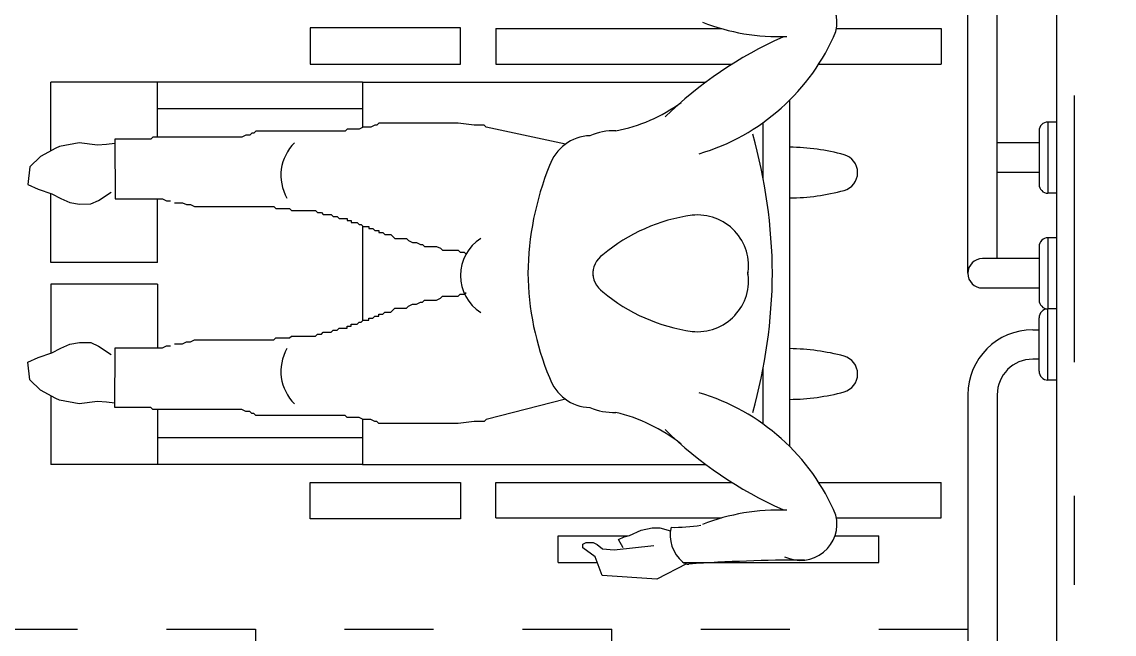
# Model space of a CAD drawing. Header units: inches. Extents: x -64 to 509, y -100 to 268.
# Drawn here: x 474.132 to 475.359, y 1.87 to 2.558 of the extents above; entities that cross this region are included whole.
import ezdxf

# ---------------------------------------------------------------- set-up
doc = ezdxf.new("R2010")
doc.units = ezdxf.units.IN
doc.header["$MEASUREMENT"] = 0
doc.linetypes.add('DASHDOTX2', pattern=[2, 1, -0.5, 0, -0.5])
doc.linetypes.add('HIDDEN2', pattern=[0.1875, 0.125, -0.0625])
for name, color, linetype in [('ARQ_REBOCO', 4, 'Continuous'), ('BL-SAN-01', 1, 'Continuous'), ('EQUIP', 3, 'Continuous'), ('PISOS', 8, 'Continuous'), ('PROJ COBERTA', 8, 'DASHDOTX2')]:
    doc.layers.add(name, color=color, linetype=linetype)

msp = doc.modelspace()

# ---------------------------------------------------------------- hatches: boundary and pattern name
at = {"layer": 'PISOS'}
h = msp.add_hatch(dxfattribs=at)
h.set_pattern_fill('_USER,_O', color=256, scale=0.4, double=1, pattern_type=0)
h.set_pattern_definition([(0, (471.9942087924638, -5.924633511720799), (0, 0.4), []), (90, (471.9942087924638, -5.924633511720799), (-0.4, 2.449212707644755e-17), [])])
edge = h.paths.add_edge_path()
edge.add_line((472.5273856632123, -5.639657453396666), (472.5273856632123, -5.924633511720799))
edge.add_line((472.5273856632123, -5.924633511720799), (473.0442087924635, -5.924633511720799))
edge.add_line((473.0442087924635, -5.924633511720799), (473.0442087924633, -4.824633511720734))
edge.add_line((473.0442087924633, -4.824633511720734), (471.9442087924623, -4.824633511720778))
edge.add_line((471.9442087924623, -4.824633511720778), (471.9442087924623, -5.924633511720799))
edge.add_line((471.9442087924623, -5.924633511720799), (472.5110319217148, -5.924633511720799))
edge.add_line((472.5110319217148, -5.924633511720799), (472.5110319217148, -5.639657453396666))
edge.add_arc((472.5192087924636, -5.576405695460946), 0.063778100451493, -82.6339409716997, 262.63394097169964, ccw=False)
edge = h.paths.add_edge_path()
edge.add_line((473.1442087924634, -4.824633511720734), (473.1442087924634, -5.924633511720799))
edge.add_line((473.1442087924634, -5.924633511720799), (473.6360319217148, -5.924633511720799))
edge.add_line((473.6360319217148, -5.924633511720799), (473.6360319217148, -5.639657453396666))
edge.add_arc((473.6442087924636, -5.576405695460946), 0.063778100451493, -82.6339409716997, 262.63394097169964, ccw=False)
edge.add_line((473.6523856632123, -5.639657453396666), (473.6523856632123, -5.924633511720799))
edge.add_line((473.6523856632123, -5.924633511720799), (474.1442087924634, -5.924633511720799))
edge.add_line((474.1442087924634, -5.924633511720799), (474.1442087924634, -4.824633511720705))
edge.add_line((474.1442087924634, -4.824633511720705), (473.1442087924634, -4.824633511720734))
edge = h.paths.add_edge_path()
edge.add_line((474.2442087924634, -4.824633511720705), (474.2442087924634, -5.924633511720799))
edge.add_line((474.2442087924634, -5.924633511720799), (474.7610319217148, -5.924633511720799))
edge.add_line((474.7610319217148, -5.924633511720799), (474.7610319217148, -5.639657453396666))
edge.add_arc((474.7692087924636, -5.576405695460946), 0.063778100451493, -82.6339409716997, 262.63394097169964, ccw=False)
edge.add_line((474.7773856632123, -5.639657453396666), (474.7773856632123, -5.924633511720799))
edge.add_line((474.7773856632123, -5.924633511720799), (475.2942087924635, -5.924633511720799))
edge.add_line((475.2942087924635, -5.924633511720799), (475.2942087924633, -4.824633511720663))
edge.add_line((475.2942087924633, -4.824633511720663), (474.2442087924634, -4.824633511720705))
edge = h.paths.add_edge_path(flags=17)
edge.add_arc((475.3387738308797, -0.8446335117207578), 0.8802222222222014, 180, 267.0979138310177)
edge.add_line((475.2942087924633, -1.723726861624357), (475.2942087924635, -0.8446335117207582))
edge.add_line((475.2942087924635, -0.8446335117207582), (474.4585516086576, -0.8446335117207581))
edge = h.paths.add_edge_path(flags=17)
edge.add_arc((473.8908169979617, 0.007083017137104408), 0.4317298525222815, 270.4501368342915, 323.6356146296331, ccw=False)
edge.add_line((473.8942087924634, -0.4246335117206286), (473.8942087924634, -0.6246335117206172))
edge.add_line((473.8942087924634, -0.6246335117206172), (475.2942087924633, -0.6246335117206172))
edge.add_line((475.2942087924633, -0.6246335117206172), (475.2942087924633, 0.1753664882793373))
edge.add_line((475.2942087924633, 0.1753664882793373), (473.8142087924633, 0.1753664882793373))
edge.add_line((473.8142087924633, 0.1753664882793373), (474.2384728611753, -0.2488975804325266))
edge = h.paths.add_edge_path(flags=16)
edge.add_arc((474.8789908258894, -0.2269120632526196), 0.1687974129083938, 142.7045753202198, 179.2265559700913, ccw=False)
edge.add_arc((474.9275676007532, -0.2740389521349838), 0.2361341343275665, 119.80175941857269, 140.7493371870428, ccw=False)
edge.add_arc((474.9445787924632, -0.3124835117207124), 0.2779829480382423, 97.10226339348498, 118.90605981831041, ccw=False)
edge.add_arc((474.9323782369077, -0.3199390672762624), 0.2841716419272859, 74.10437847186648, 94.47443525321148, ccw=False)
edge.add_arc((474.9305994174633, -0.3221960117204293), 0.2868315603172294, 60.87415477665883, 73.88611532732841, ccw=False)
edge.add_arc((474.8224587924625, -0.5921335117211063), 0.5764549527073777, 60.05478462600291, 64.54626975780252, ccw=False)
edge.add_arc((475.0387587924637, -0.2343835117204762), 0.158739298851544, 54.82316965519709, 63.24931728084829, ccw=False)
edge.add_line((475.1302087924632, -0.1046335117206354), (475.1673817460729, -0.1252573498630767))
edge.add_line((475.1673817460729, -0.1252573498630767), (475.1679133082786, -0.1253384356233056))
edge.add_arc((475.1683657022477, -0.1223727418261759), 0.00300000000026403, 241.7011865363488, 261.3268259518133, ccw=False)
edge.add_line((475.166943492322, -0.125014203340001), (475.1302087924634, -0.1046335117206354))
edge.add_line((475.1302087924633, -0.1046335117206354), (475.1102087924632, -0.09363351172065398))
edge.add_arc((474.8574587924633, -0.5741335117215082), 0.5429206318614388, 62.25497603196912, 66.92958775022255)
edge.add_arc((474.9243873638917, -0.3585977974346727), 0.3192171746502668, 62.81858067712727, 74.4041736671854)
edge.add_arc((474.9380243480187, -0.3244390672762661), 0.2826774145865483, 75.2050947263072, 95.64706275386308)
edge.add_arc((474.9454792470086, -0.3109289662661052), 0.2701081458213847, 97.50305241785381, 120.0530140270087)
edge.add_arc((474.9446849829395, -0.2964549402920799), 0.2572658835439396, 121.5144025703507, 138.0967396142496)
edge.add_arc((474.8675752973176, -0.2222854534681309), 0.1503848368675462, 139.5076139119993, 180.8946333791521)
edge.add_arc((474.8675752973176, -0.2269815699731599), 0.150384836867529, 179.1053666209193, 220.4923860881432)
edge.add_arc((474.9446849829394, -0.1528120831491774), 0.2572658835439434, 221.9032603858415, 238.485597429609)
edge.add_arc((474.9454792470086, -0.1383380571751487), 0.270108145821413, 239.9469859729428, 262.4969475821226)
edge.add_arc((474.9380243480186, -0.124827956165064), 0.2826774145864909, 264.3529372461213, 284.7949052737318)
edge.add_arc((474.9243873638918, -0.09066922600661448), 0.3192171746502289, 285.5958263328325, 297.1814193228677)
edge.add_arc((474.8574587924631, 0.1248664882804194), 0.5429206318616745, 293.0704122497881, 297.7450239680381)
edge.add_line((475.1102087924633, -0.3556335117206118), (475.1302087924635, -0.3446335117205592))
edge.add_line((475.1302087924635, -0.3446335117205592), (475.1673817460729, -0.3240096735782032))
edge.add_line((475.1673817460729, -0.3240096735782032), (475.1679133082786, -0.3239285878179743))
edge.add_arc((475.1683657022477, -0.3268942816151323), 0.0030000000002921, 98.67317404810484, 119.7448813007799)
edge.add_line((475.1668772854323, -0.3242895521886027), (475.1302087924632, -0.3446335117206445))
edge.add_arc((475.0387587924627, -0.2148835117208159), 0.1587392988520742, 296.75068271931366, 305.1768303450821, ccw=False)
edge.add_arc((474.8224587924641, 0.1428664882796877), 0.5764549527065179, 295.4537302420599, 299.9452153738197, ccw=False)
edge.add_arc((474.9305994174633, -0.1270710117208667), 0.2868315603172214, 286.1138846725126, 299.1258452233618, ccw=False)
edge.add_arc((474.9323782369077, -0.1293279561650388), 0.2841716419272737, 265.52556474681404, 285.8956215279761, ccw=False)
edge.add_arc((474.9445787924633, -0.1367835117205244), 0.2779829480382922, 241.0939401816652, 262.89773660653105, ccw=False)
edge.add_arc((474.9275676007532, -0.1752280713063243), 0.2361341343275558, 219.2506628129594, 240.1982405813901, ccw=False)
edge.add_arc((474.8789908258895, -0.2223549601886565), 0.1687974129084136, 180.7734440297652, 217.2954246797889, ccw=False)
edge = h.paths.add_edge_path(flags=16)
edge.add_arc((474.8785059454881, -0.2277260384110545), 0.1253353113750237, 123.01888892839861, 178.5861389790632, ccw=False)
edge.add_arc((474.9615292272459, -0.3525574247641655), 0.2752505763337822, 100.7456748537636, 123.35022007393371, ccw=False)
edge.add_arc((474.9392180984568, -0.2341469186607385), 0.1547566338603131, 62.93775935053401, 100.80407232653903, ccw=False)
edge.add_arc((474.9436449133459, -0.2255271797730896), 0.1450666318184272, 0.35296698434689233, 62.9458620333553, ccw=False)
edge.add_arc((474.9436449133458, -0.2237398436682405), 0.1450666318185262, 297.05413797594593, 359.64703301567306, ccw=False)
edge.add_arc((474.9392180984569, -0.2151201047805875), 0.1547566338602996, 259.1959276758434, 297.0622406580999, ccw=False)
edge.add_arc((474.9615292272459, -0.09670959867711931), 0.2752505763337877, 236.6497799258303, 259.2543251476065, ccw=False)
edge.add_arc((474.8785059454881, -0.2215409850302171), 0.1253353113750451, 181.4138610208103, 236.98111107108082, ccw=False)
edge = h.paths.add_edge_path(flags=0)
edge.add_arc((474.8730272856139, -0.2257499500768026), 0.1148239208701806, 123.1672895650037, 179.4429016765808, ccw=False)
edge.add_arc((474.956206592463, -0.3402035117206965), 0.2562324774590934, 100.34156276324802, 124.7353373183374, ccw=False)
edge.add_arc((474.9374094966887, -0.2271652018615247), 0.1416675304146267, 59.07776214136419, 101.06974684521128, ccw=False)
edge.add_arc((474.9406115702409, -0.2266612894983395), 0.1396119491120727, 0.8322152547312953, 60.09887458396321, ccw=False)
edge.add_arc((474.9406115702409, -0.2226057339429305), 0.1396119491120733, 299.90112541593567, 359.1677847452413, ccw=False)
edge.add_arc((474.9374094966885, -0.2221018215798086), 0.1416675304146491, 258.93025315494333, 300.9222378586036, ccw=False)
edge.add_arc((474.9562065924633, -0.1090635117206318), 0.2562324774592197, 235.26466268167468, 259.6584372367344, ccw=False)
edge.add_arc((474.8730272856139, -0.2235170733644694), 0.1148239208701867, 180.5570983237209, 236.8327104351676, ccw=False)
edge = h.paths.add_edge_path(flags=0)
edge.add_line((474.9422087924632, -0.1796335117206809), (475.0222087924632, -0.1796335117206809))
edge.add_line((475.0222087924632, -0.1796335117206809), (475.0222087924632, -0.269633511720599))
edge.add_line((475.0222087924632, -0.269633511720599), (474.9422087924632, -0.269633511720599))
edge.add_arc((474.9422087924632, -0.2246335117206399), 0.04499999999995907, 90, 270, ccw=False)
edge = h.paths.add_edge_path(flags=16)
edge.add_line((475.1802131475138, -0.3051180898368671), (475.1802131475138, -0.1441489336044128))
edge.add_arc((475.1602131475138, -0.1441489336044441), 0.0199999999999676, 8.961212815037978e-11, 21.17047005452896)
edge.add_arc((475.1712988683301, -0.2352831054857387), 0.09864750907059301, 66.76932594605961, 85.6021324669124, ccw=False)
edge.add_arc((475.1806790452464, -0.2004144984043457), 0.06311516811436135, 46.39461722343441, 62.103822809443216, ccw=False)
edge.add_line((475.2242087924632, -0.1547123589210742), (475.2242087924632, -0.2945546645202057))
edge.add_arc((475.1806790452463, -0.2488525250369527), 0.06311516811440572, 297.89617719072504, 313.6053827766334, ccw=False)
edge.add_arc((475.1712988683298, -0.2139839179555612), 0.09864750907070763, 274.39786753324813, 293.23067405417146, ccw=False)
edge.add_arc((475.1602131475138, -0.3051180898368734), 0.01999999999998182, 338.8295299452531, 360.0000000000181)
edge = h.paths.add_edge_path(flags=0)
edge.add_line((475.2067087924632, -0.2605763500722844), (475.2067087924632, -0.1886906733689955))
edge.add_arc((475.2032001185306, -0.1826335117207284), 0.006999999999946118, 300.0820143132734, 320.9752057014621)
edge.add_arc((475.2115149921977, -0.189372723457423), 0.003702994858203361, 4.038473404899889, 140.9752057016019, ccw=False)
edge.add_line((475.2152087924633, -0.1891119351941768), (475.2152087924633, -0.2596335117206081))
edge.add_arc((475.2115149921977, -0.2598942999838567), 0.003702994858196349, -140.97520570159998, 4.038473404936781, ccw=False)
edge.add_arc((475.2032001185306, -0.2666335117205513), 0.00699999999994474, 39.0247942985365, 59.91798568672571)
edge = h.paths.add_edge_path(flags=17)
edge.add_line((475.2942087924633, 0.2753664882793601), (475.2942087924633, 1.075366488279315))
edge.add_line((475.2942087924633, 1.075366488279315), (473.8942087924634, 1.075366488279315))
edge.add_line((473.8942087924634, 1.075366488279315), (473.8942087924634, 0.875366488279326))
edge.add_arc((473.8908169979617, 0.4436499594215821), 0.4317298525222929, 36.36438537037901, 89.54986316570847, ccw=False)
edge.add_line((474.2384728611752, 0.6996305569912948), (473.8142087924633, 0.2753664882793601))
edge.add_line((473.8142087924633, 0.2753664882793601), (475.2942087924633, 0.2753664882793601))
edge = h.paths.add_edge_path(flags=16)
edge.add_arc((474.8789908258895, 0.6730879367473575), 0.1687974129084072, 142.7045753202776, 179.2265559701106, ccw=False)
edge.add_arc((474.9275676007536, 0.6259610478647615), 0.2361341343280285, 119.80175941875899, 140.7493371871018, ccw=False)
edge.add_arc((474.944578792463, 0.5875164882796233), 0.2779829480378655, 97.10226339343558, 118.9060598184135, ccw=False)
edge.add_arc((474.9323782369077, 0.5800609327236989), 0.2841716419273063, 74.10437847135847, 94.47443525318539, ccw=False)
edge.add_arc((474.9305994174633, 0.5778039882791062), 0.2868315603176373, 60.87415477665883, 73.88611532687332, ccw=False)
edge.add_arc((474.8224587924641, 0.3078664882803785), 0.5764549527053471, 60.05478462607579, 64.54626975785811, ccw=False)
edge.add_arc((475.0387587924629, 0.6656164882794351), 0.1587392988520563, 54.823169654976084, 63.249317280625576, ccw=False)
edge.add_line((475.1302087924632, 0.7953664882793419), (475.167381746073, 0.7747426501369006))
edge.add_line((475.167381746073, 0.7747426501369006), (475.1679133082783, 0.7746615643767569))
edge.add_arc((475.1683657022475, 0.7776272581739831), 0.00300000000036163, 241.7011866862278, 261.3268259518232, ccw=False)
edge.add_line((475.1669434923286, 0.7749857966563525), (475.1302087924633, 0.7953664882792424))
edge.add_line((475.1302087924633, 0.7953664882792424), (475.1102087924633, 0.8063664882793233))
edge.add_arc((474.8574587924619, 0.3258664882799027), 0.5429206318607985, 62.2549760317726, 66.92958775002586)
edge.add_arc((474.9243873638923, 0.5414022025647725), 0.3192171746506011, 62.81858067726418, 74.40417366732655)
edge.add_arc((474.9380243480186, 0.5755609327237259), 0.2826774145865304, 75.20509472630923, 95.6470627538605)
edge.add_arc((474.9454792470087, 0.5890710337341598), 0.2701081458211068, 97.50305241787375, 120.0530140270113)
edge.add_arc((474.9446849829395, 0.6035450597078804), 0.257265883543931, 121.5144025703222, 138.0967396141237)
edge.add_arc((474.8675752973177, 0.6777145465317003), 0.1503848368676076, 139.5076139117467, 180.8946333789174)
edge.add_arc((474.8675752973175, 0.6730184300270553), 0.1503848368674474, 179.1053666208309, 220.4923860882818)
edge.add_arc((474.9446849829395, 0.7471879168504705), 0.257265883543587, 221.9032603858099, 238.4855974295862)
edge.add_arc((474.9454792470086, 0.7616619428249369), 0.2701081458214041, 239.94698597298, 262.4969475821255)
edge.add_arc((474.938024348019, 0.7751720438350211), 0.2826774145865215, 264.3529372460467, 284.7949052735455)
edge.add_arc((474.9243873638918, 0.8093307739939373), 0.3192171746507915, 285.5958263327062, 297.1814193228387)
edge.add_arc((474.8574587924633, 1.02486648827882), 0.5429206318602123, 293.0704122498506, 297.745023968099)
edge.add_line((475.1102087924633, 0.5443664882793513), (475.1302087924632, 0.555366488279347))
edge.add_line((475.1302087924632, 0.555366488279347), (475.167381746073, 0.5759903264217741))
edge.add_line((475.167381746073, 0.5759903264217741), (475.1679133082783, 0.5760714121819177))
edge.add_arc((475.1683657022475, 0.5731057183846887), 0.003000000000362232, 98.67317404790055, 109.4634738818869)
edge.add_arc((475.1683657022477, 0.5731057183855068), 0.002999999999675995, 109.4634738916994, 119.7448813050321)
edge.add_line((475.1668772854324, 0.5757104478113888), (475.1302087924632, 0.5553664882793328))
edge.add_arc((475.0387587924636, 0.6851164882791313), 0.1587392988515748, 296.7506827190943, 305.1768303448452, ccw=False)
edge.add_arc((474.8224587924627, 1.042866488278347), 0.5764549527060114, 295.4537302422559, 299.9452153740231, ccw=False)
edge.add_arc((474.9305994174633, 0.7729289882796128), 0.2868315603176863, 286.1138846726985, 299.12584522331656, ccw=False)
edge.add_arc((474.9323782369077, 0.770672043834958), 0.2841716419272917, 265.52556474680574, 285.8956215282045, ccw=False)
edge.add_arc((474.9445787924632, 0.7632164882793886), 0.277982948038232, 241.0939401817518, 262.8977366065236, ccw=False)
edge.add_arc((474.9275676007535, 0.7247719286937332), 0.2361341343277964, 219.2506628128566, 240.1982405814314, ccw=False)
edge.add_arc((474.8789908258893, 0.6776450398113911), 0.1687974129082334, 180.7734440298092, 217.2954246797564, ccw=False)
edge = h.paths.add_edge_path(flags=16)
edge.add_arc((474.8785059454883, 0.6722739615889975), 0.1253353113751404, 123.01888892727939, 178.5861389790078, ccw=False)
edge.add_arc((474.9615292272457, 0.5474425752361207), 0.2752505763334389, 100.7456748530816, 123.35022007337159, ccw=False)
edge.add_arc((474.9392180984569, 0.6658530813392951), 0.1547566338602893, 62.93775930930917, 100.80407232545332, ccw=False)
edge.add_arc((474.9436449133458, 0.67447282022694), 0.1450666318185259, 0.35296698432597395, 62.94586198927749, ccw=False)
edge.add_arc((474.9436449133459, 0.6762601563317647), 0.1450666318184269, 297.0541378966696, 359.6470330156618, ccw=False)
edge.add_arc((474.9392180984569, 0.6848798952194974), 0.1547566338603009, 259.1959276706857, 297.0622405838161, ccw=False)
edge.add_arc((474.9615292272458, 0.8032904013226609), 0.2752505763334446, 236.6497799259565, 259.2543251447326, ccw=False)
edge.add_arc((474.8785059454882, 0.6784590149697276), 0.1253353113750112, 181.4138610207048, 236.98111107128, ccw=False)
edge = h.paths.add_edge_path(flags=0)
edge.add_arc((474.873027285614, 0.674250049923167), 0.1148239208701905, 123.16728956482271, 179.442901676804, ccw=False)
edge.add_arc((474.9562065924634, 0.5597964882796187), 0.2562324774589548, 100.34156276314388, 124.73533731834729, ccw=False)
edge.add_arc((474.9374094966886, 0.6728347981385142), 0.1416675304146569, 59.07776214084868, 101.0697468448048, ccw=False)
edge.add_arc((474.940611570241, 0.6733387105015279), 0.1396119491121356, 0.8322152549159796, 60.098874583540805, ccw=False)
edge.add_arc((474.940611570241, 0.6773942660571459), 0.1396119491121408, 299.90112541573814, 359.167784745341, ccw=False)
edge.add_arc((474.9374094966887, 0.6778981784202261), 0.1416675304146208, 258.93025315529167, 300.92223785838263, ccw=False)
edge.add_arc((474.9562065924634, 0.790936488279196), 0.2562324774589741, 235.2646626816288, 259.65843723693763, ccw=False)
edge.add_arc((474.8730272856139, 0.6764829266355843), 0.1148239208700924, 180.5570983239865, 236.83271043515379, ccw=False)
edge = h.paths.add_edge_path(flags=0)
edge.add_line((474.9422087924632, 0.7203664882794101), (475.0222087924633, 0.7203664882794101))
edge.add_line((475.0222087924633, 0.7203664882794101), (475.0222087924633, 0.6303664882793782))
edge.add_line((475.0222087924633, 0.6303664882793782), (474.9422087924632, 0.6303664882793782))
edge.add_arc((474.9422087924632, 0.6753664882793942), 0.04500000000001592, 90, 270, ccw=False)
edge = h.paths.add_edge_path(flags=16)
edge.add_line((475.1802131475138, 0.5948819101631102), (475.1802131475138, 0.7558510663955644))
edge.add_arc((475.1602131475138, 0.7558510663954293), 0.01999999999995339, 3.870735047350121e-10, 21.17047005521297)
edge.add_arc((475.1712988683298, 0.6647168945142676), 0.09864750907069585, 66.76932594587089, 85.60213246677631, ccw=False)
edge.add_arc((475.1806790452464, 0.6995855015951686), 0.06311516811478374, 46.394617223640125, 62.10382280961687, ccw=False)
edge.add_line((475.2242087924633, 0.7452876410789031), (475.2242087924633, 0.6054453354797715))
edge.add_arc((475.1806790452464, 0.6511474749634326), 0.06311516811474044, 297.89617719050614, 313.60538277641524, ccw=False)
edge.add_arc((475.1712988683302, 0.6860160820444555), 0.0986475090705925, 274.3978675330545, 293.23067405395767, ccw=False)
edge.add_arc((475.1602131475138, 0.5948819101631216), 0.01999999999999505, 338.8295299456062, 359.9999999999672)
edge = h.paths.add_edge_path(flags=0)
edge.add_line((475.2067087924632, 0.6394236499277355), (475.2067087924632, 0.7113093266309392))
edge.add_arc((475.2032001185306, 0.7173664882793755), 0.007000000000071253, 300.0820143122768, 320.9752057011132)
edge.add_arc((475.2115149921978, 0.7106272765425785), 0.003702994858152875, 4.038473405245611, 140.9752057011689, ccw=False)
edge.add_line((475.2152087924633, 0.7108880648058431), (475.2152087924633, 0.6403664882793692))
edge.add_arc((475.2115149921978, 0.6401057000160957), 0.003702994858141398, -140.97520570117427, 4.038473405382604, ccw=False)
edge.add_arc((475.2032001185306, 0.6333664882792989), 0.007000000000071034, 39.02479429888826, 59.91798568772413)
edge = h.paths.add_edge_path()
edge.add_line((473.8442087924632, 1.175366488279337), (474.1542087924634, 1.175366488279337))
edge.add_line((474.1542087924634, 1.175366488279337), (474.1542087924634, 1.185366488279328))
edge.add_arc((474.1642087924633, 1.185366488279328), 0.01000000000000512, 90, 180, ccw=False)
edge.add_line((474.1642087924633, 1.195366488279333), (474.1777087924634, 1.195366488279333))
edge.add_line((474.1777087924634, 1.195366488279333), (474.1777087924634, 1.202366488279381))
edge.add_arc((474.2507087924633, 1.202366488279381), 0.07299999999999329, 90, 180.0000000000002, ccw=False)
edge.add_line((474.2507087924633, 1.275366488279374), (474.9377087924634, 1.275366488279374))
edge.add_arc((474.9377087924634, 1.20236648827937), 0.07300000000000395, 8.29913915367797e-12, 89.99999999998892, ccw=False)
edge.add_line((475.0107087924633, 1.202366488279381), (475.0107087924633, 1.195366488279404))
edge.add_line((475.0107087924633, 1.195366488279404), (475.0242087924634, 1.195366488279333))
edge.add_arc((475.0242087924634, 1.185366488279329), 0.01000000000000467, -2.6147972675971687e-12, 90.00000000008151, ccw=False)
edge.add_line((475.0342087924633, 1.185366488279328), (475.0342087924633, 1.175366488279337))
edge.add_line((475.0342087924633, 1.175366488279337), (475.2942087924633, 1.175366488279337))
edge.add_line((475.2942087924633, 1.175366488279337), (475.2942087924633, 1.335366488279419))
edge.add_line((475.2942087924633, 1.335366488279419), (475.2842087924633, 1.335366488279405))
edge.add_arc((475.2842087924633, 1.345366488279421), 0.01000000000001577, 180.0000000000611, 269.9999999999186, ccw=False)
edge.add_line((475.2742087924634, 1.34536648827941), (475.2742087924634, 1.391866488279447))
edge.add_line((475.2742087924634, 1.391866488279447), (475.2672087924633, 1.391866488279405))
edge.add_arc((475.2672087924633, 1.4318664882794), 0.03999999999999559, 179.9999999999847, 270.00000000002035, ccw=False)
edge.add_line((475.2272087924633, 1.431866488279411), (475.2272087924633, 1.875366488279383))
edge.add_line((475.2272087924633, 1.875366488279383), (474.0942087924633, 1.875366488279383))
edge.add_line((474.0942087924633, 1.875366488279383), (474.0942087924633, 2.675366488279337))
edge.add_line((474.0942087924633, 2.675366488279337), (474.9063874654069, 2.675366488279337))
edge.add_arc((474.9459809762035, 2.725366488279292), 0.06377810045148641, 180.0000000000004, 231.6253460531211, ccw=False)
edge.add_line((474.882202875752, 2.725366488279292), (474.5442087924633, 2.725366488279292))
edge.add_arc((474.5442087924633, 2.77536648827936), 0.05000000000006821, 180, 270, ccw=False)
edge.add_line((474.4942087924633, 2.77536648827936), (474.4942087924633, 3.075366488279315))
edge.add_arc((474.5442087924633, 3.075366488279315), 0.05000000000006821, 90, 180, ccw=False)
edge.add_line((474.5442087924633, 3.125366488279383), (474.5942087924633, 3.125366488279383))
edge.add_line((474.5942087924633, 3.125366488279383), (474.5942087924633, 3.175366488279309))
edge.add_line((474.5942087924633, 3.175366488279309), (474.4842087924633, 3.175366488279309))
edge.add_line((474.4842087924633, 3.175366488279309), (474.4842087924633, 3.165366488279346))
edge.add_arc((474.4742087924633, 3.165366488279346), 0.01000000000000512, -90, 0, ccw=False)
edge.add_line((474.4742087924633, 3.155366488279341), (474.4607087924633, 3.155366488279341))
edge.add_line((474.4607087924633, 3.155366488279341), (474.4607087924633, 3.091866488279379))
edge.add_arc((474.4442087924633, 3.091866488279379), 0.01650000000000773, -180, 0, ccw=False)
edge.add_line((474.4277087924633, 3.091866488279379), (474.4277087924634, 3.155366488279356))
edge.add_line((474.4277087924634, 3.155366488279356), (474.4142087924633, 3.155366488279341))
edge.add_arc((474.4142087924633, 3.165366488279346), 0.01000000000000512, 180, 270, ccw=False)
edge.add_line((474.4042087924634, 3.165366488279346), (474.4042087924634, 3.175366488279309))
edge.add_line((474.4042087924634, 3.175366488279309), (473.4442087924631, 3.17536648827928))
edge.add_line((473.4442087924631, 3.17536648827928), (473.4583509280869, 3.161224352655609))
edge.add_line((473.4583509280869, 3.161224352655609), (472.8221119792635, 2.524985403832005))
edge.add_arc((473.4442087924632, 3.175366488279218), 0.9000000000000169, 226.2733443614071, 270)
edge.add_line((473.4442087924632, 2.275366488279204), (473.5442087924632, 2.275366488279246))
edge.add_line((473.5442087924632, 2.275366488279246), (473.5442087924632, 1.475366488279406))
edge.add_arc((473.6009006938267, 1.232058389642931), 0.2498255442149673, -13.116157409600987, 103.11615740957723, ccw=False)
edge = h.paths.add_edge_path(flags=16)
edge.add_line((475.1673660846777, 1.774798695868412), (475.1674941784304, 1.774725499438304))
edge.add_line((475.1674941784304, 1.774725499438304), (475.1679133082783, 1.774661564376757))
edge.add_arc((475.1683657022475, 1.777627258174009), 0.003000000000384731, 250.536526118258, 261.326825952165, ccw=False)
edge = h.paths.add_edge_path(flags=16)
edge.add_arc((474.8785059454883, 1.672273961588999), 0.1253353113751233, 123.0188889272689, 178.5861389790603, ccw=False)
edge.add_arc((474.9615292272457, 1.54744257523613), 0.2752505763334312, 100.74567485238629, 123.3502200733727, ccw=False)
edge.add_arc((474.9392180984569, 1.665853081339293), 0.1547566338602846, 62.93775935104247, 100.80407232420572, ccw=False)
edge.add_arc((474.9436449133458, 1.674472820226938), 0.145066631818512, 0.3529669843268266, 62.945862033813626, ccw=False)
edge.add_arc((474.9436449133459, 1.67626015633176), 0.1450666318184268, 297.0541378965877, 359.6470330156638, ccw=False)
edge.add_arc((474.9392180984569, 1.684879895219499), 0.1547566338603001, 259.1959276706641, 297.06224058373357, ccw=False)
edge.add_arc((474.9615292272457, 1.803290401322655), 0.27525057633343, 236.64977992593282, 259.254325144726, ccw=False)
edge.add_arc((474.8785059454882, 1.678459014969755), 0.125335311375029, 181.4138610207692, 236.9811110712311, ccw=False)
edge = h.paths.add_edge_path(flags=0)
edge.add_arc((474.873027285614, 1.674250049923179), 0.1148239208701776, 123.16728956497931, 179.4429016760085, ccw=False)
edge.add_arc((474.9562065924633, 1.55979648827958), 0.2562324774589843, 100.34156276337552, 124.73533731840851, ccw=False)
edge.add_arc((474.9374094966885, 1.672834798138519), 0.1416675304146538, 59.077762140989705, 101.06974684522669, ccw=False)
edge.add_arc((474.940611570241, 1.673338710501536), 0.1396119491121403, 0.8322152546443817, 60.0988745836832, ccw=False)
edge.add_arc((474.940611570241, 1.677394266057136), 0.139611949112136, 299.90112541559125, 359.16778474507686, ccw=False)
edge.add_arc((474.9374094966886, 1.677898178420209), 0.1416675304146255, 258.9302531542262, 300.9222378582542, ccw=False)
edge.add_arc((474.9562065924633, 1.790936488279197), 0.2562324774589614, 235.2646626815883, 259.65843723635237, ccw=False)
edge.add_arc((474.8730272856139, 1.676482926635555), 0.1148239208701047, 180.5570983231703, 236.83271043501378, ccw=False)
edge = h.paths.add_edge_path(flags=0)
edge.add_line((474.9422087924632, 1.72036648827941), (475.0222087924633, 1.72036648827941))
edge.add_line((475.0222087924633, 1.72036648827941), (475.0222087924633, 1.630366488279378))
edge.add_line((475.0222087924633, 1.630366488279378), (474.9422087924632, 1.630366488279378))
edge.add_arc((474.9422087924632, 1.675366488279394), 0.04500000000001592, 90, 270, ccw=False)
edge = h.paths.add_edge_path()
edge.add_arc((473.4442087924632, 3.175366488279223), 0.9000000000000195, 226.2733443614073, 270, ccw=False)
edge.add_line((472.8221119792635, 2.524985403832005), (472.821954825019, 2.524828249587586))
edge.add_line((472.821954825019, 2.524828249587586), (472.8078126893953, 2.538970385211314))
edge.add_line((472.8078126893953, 2.538970385211314), (473.4442087924633, 3.17536648827928))
edge.add_line((473.4442087924633, 3.17536648827928), (471.9442087924624, 3.175366488279222))
edge.add_line((471.9442087924623, 3.175366488279222), (471.9442087924623, -4.824633511720778))
edge.add_line((471.9442087924623, -4.824633511720778), (475.2942087924633, -4.824633511720663))
edge.add_line((475.2942087924633, -4.824633511720663), (475.2942087924632, -3.474633511720754))
edge.add_line((475.2942087924632, -3.474633511720754), (472.8942087924632, -3.47463351172064))
edge.add_line((472.8942087924632, -3.47463351172064), (472.8942087924632, -3.024633511720708))
edge.add_line((472.8942087924632, -3.024633511720708), (472.7942087924638, -3.024633511720708))
edge.add_line((472.7942087924638, -3.024633511720708), (472.7942087924638, -2.874633511720617))
edge.add_line((472.7942087924638, -2.874633511720617), (472.7942087924637, -2.374812134346826))
edge.add_line((472.7942087924637, -2.374812134346826), (475.2942087924633, -2.374812134346712))
edge.add_line((475.2942087924633, -2.374812134346712), (475.2942087924633, -1.774633511720594))
edge.add_line((475.2942087924633, -1.774633511720594), (475.2942087924633, -1.723726861624357))
edge.add_arc((475.3387738308797, -0.8446335117207575), 0.8802222222222, 180.0000000000001, 267.0979138310177, ccw=False)
edge.add_line((474.4585516086576, -0.8446335117207582), (474.4585516086574, -0.8246335117206627))
edge.add_line((474.4585516086574, -0.8246335117206627), (475.3585516086575, -0.8246335117207764))
edge.add_line((475.3585516086575, -0.8246335117207764), (475.3585516086575, -0.7746335117207082))
edge.add_line((475.3585516086575, -0.7746335117207082), (472.9942087924638, -0.7746335117205945))
edge.add_line((472.9942087924638, -0.7746335117205945), (472.9942087924638, -0.6246335117206172))
edge.add_line((472.9942087924638, -0.6246335117206172), (473.7942087924633, -0.6246335117206172))
edge.add_line((473.7942087924633, -0.6246335117206172), (473.7942087924633, -0.4246335117206854))
edge.add_line((473.7942087924633, -0.4246335117206854), (473.8942087924561, -0.4246335117206854))
edge.add_arc((473.8908169979617, 0.007083017137114678), 0.4317298525222925, 270.4501368333334, 323.6356146296374)
edge.add_line((474.2384728611753, -0.248897580432498), (474.2243307255516, -0.2630397160562552))
edge.add_line((474.2243307255516, -0.2630397160562552), (473.8000666568396, 0.1612243526556085))
edge.add_line((473.8000666568396, 0.1612243526556085), (473.8142087924633, 0.1753664882793373))
edge.add_line((473.8142087924633, 0.1753664882793373), (473.7942087924633, 0.1753664882793373))
edge.add_line((473.7942087924633, 0.1753664882793373), (473.7942087924633, 0.2753664882793601))
edge.add_line((473.7942087924633, 0.2753664882793601), (473.8142087924633, 0.2753664882793601))
edge.add_line((473.8142087924633, 0.2753664882793601), (473.8000666568396, 0.2895086239030888))
edge.add_line((473.8000666568396, 0.2895086239030888), (474.2243307255516, 0.7137726926150663))
edge.add_line((474.2243307255516, 0.7137726926150663), (474.238472861175, 0.6996305569916217))
edge.add_arc((473.8908169979617, 0.4436499594215811), 0.4317298525222955, 36.364385370433, 89.54986316666663)
edge.add_line((473.8942087924561, 0.8753664882793828), (473.7942087924633, 0.8753664882793828))
edge.add_line((473.7942087924633, 0.8753664882793828), (473.7942087924633, 1.075366488279315))
edge.add_line((473.7942087924633, 1.075366488279315), (473.4442087924632, 1.075366488279315))
edge.add_line((473.4442087924632, 1.075366488279315), (473.4442087924632, 2.275366488279204))

# ---------------------------------------------------------------- linework, layer by layer
at = {"layer": 'ARQ_REBOCO', "ltscale": 10}
msp.add_line((475.2942087924633, -0.6246335117206172), (475.2942087924633, 3.175366488279337), dxfattribs=at)
at = {"layer": 'BL-SAN-01'}
for p, q in [((474.6642087924633, 2.550366488279337), (474.6642087924633, 2.510366488279033)), ((474.6642087924633, 2.550366488279337), (474.917701167376, 2.550366488279337)), ((475.0467403551245, 2.550366488279337), (475.1642087924633, 2.550366488279337)), ((475.1642087924633, 2.550366488279337), (475.1642087924633, 2.510366488279374)), ((474.6642087924633, 2.510366488279374), (474.9293595680482, 2.510366488279374)), ((475.0266943395973, 2.510366488279374), (475.1642087924633, 2.510366488279374)), ((474.5142087924634, 2.490366488279392), (474.1642087924633, 2.490366488279392)), ((474.1642087924633, 2.413025427510547), (474.1642087924633, 2.490366488279392)), ((474.2842087924633, 2.428383082596611), (474.2842087924633, 2.490366488279392)), ((474.5142087924633, 2.490366488279392), (474.9001957896293, 2.490366488279392)), ((474.5142087924634, 2.490366488279392), (474.5142087924634, 2.43919451265333)), ((474.9942087924633, 2.080607618090539), (474.9942087924634, 2.470125358468181)), ((474.5142087924634, 2.460366488279419), (474.2842087924633, 2.460366488279305)), ((474.5282653534356, 2.441769077293088), (474.5238085195234, 2.439537984547655)), ((474.5304937703917, 2.441769077293088), (474.5282653534356, 2.441769077293088)), ((474.5327221873478, 2.443999889150518), (474.5304937703917, 2.441769077293088)), ((474.6218578360284, 2.443999889150518), (474.5327221873478, 2.443999889150518)), ((474.6396850245968, 2.441769077293088), (474.6218578360284, 2.443999889150518)), ((474.6508269622968, 2.441769077293088), (474.6396850245968, 2.441769077293088)), ((474.6530553792529, 2.439537984547655), (474.6508269622968, 2.441769077293088)), ((474.9642087924633, 2.382650605821027), (474.9642087924633, 2.44474368593194)), ((474.3834197220939, 2.430614175342043), (474.3789630352621, 2.428383082596724)), ((474.3878765560061, 2.430614175342043), (474.3834197220939, 2.430614175342043)), ((474.3901049729621, 2.432844987199474), (474.3878765560061, 2.430614175342043)), ((474.3923333899182, 2.432844987199474), (474.3901049729621, 2.432844987199474)), ((474.3945618068743, 2.435076079944906), (474.3923333899182, 2.432844987199474)), ((474.494839393255, 2.435076079944906), (474.3945618068743, 2.435076079944906)), ((474.4970678102111, 2.437307172690225), (474.494839393255, 2.435076079944906)), ((474.5104381648673, 2.437307172690225), (474.4970678102111, 2.437307172690225)), ((474.5148949987795, 2.439537984547655), (474.5104381648673, 2.437307172690225)), ((474.5238085195234, 2.439537984547655), (474.5148949987795, 2.439537984547655)), ((474.7424125747287, 2.420672147427808), (474.6530553792529, 2.439537984547655)), ((474.1738691531319, 2.417757998573165), (474.1699523004803, 2.416160966274219)), ((474.195922839259, 2.422059543408409), (474.1738691531319, 2.417757998573165)), ((474.2167765794538, 2.419332096181279), (474.195922839259, 2.422059543408409)), ((474.2266203595707, 2.420149348991799), (474.2167765794538, 2.419332096181279)), ((474.2361588616238, 2.421335240263261), (474.2266203595707, 2.420149348991799)), ((474.2764568848448, 2.42615227073918), (474.2361443622857, 2.42615227073918)), ((474.2361443622857, 2.42615227073918), (474.2363458208765, 2.359222859033139)), ((474.2786853018009, 2.428383082596611), (474.2764568848448, 2.42615227073918)), ((474.3789630352621, 2.428383082596724), (474.2786853018009, 2.428383082596611)), ((474.1525828523102, 2.406678507491165), (474.1405047389925, 2.395091654524208)), ((474.1699523004803, 2.416160966274219), (474.1525828523102, 2.406678507491165)), ((474.1405047389925, 2.395091654524208), (474.1384200083074, 2.375124552757711)), ((474.1384200083074, 2.375124552757711), (474.1501154285035, 2.369838633545442)), ((474.1501154285035, 2.369838633545442), (474.1655300850055, 2.364832255866077)), ((474.1642087924633, 2.287697686298543), (474.1642087924633, 2.365261385732879)), ((474.1655300850055, 2.364832255866077), (474.1754736001328, 2.359517840936519)), ((474.1754736001328, 2.359517840936519), (474.1856218555351, 2.355082940505895)), ((474.2093081936077, 2.353277751353744), (474.2177881774179, 2.357139466246281)), ((474.2177881774179, 2.357139466246281), (474.2320917917179, 2.366572057524081)), ((474.2363458208765, 2.359222859033139), (474.2898272395009, 2.359222859033139)), ((474.2842087924633, 2.287697686298543), (474.2842087924633, 2.359222859033139)), ((474.2898272395009, 2.359222859033139), (474.2942840734132, 2.356991766287706)), ((474.2942840734132, 2.356991766287706), (474.2987409073254, 2.356991766287706)), ((474.1856218555351, 2.355082940505895), (474.1963878937269, 2.353067595438574)), ((474.1963878937269, 2.353067595438574), (474.2093081936077, 2.353277751353744)), ((474.3031975941572, 2.354760954430276), (474.3121112619815, 2.354760954430276)), ((474.3121112619815, 2.354760954430276), (474.3165679488133, 2.352529861684957)), ((474.3165679488133, 2.352529861684957), (474.3210247827254, 2.352529861684957)), ((474.3210247827254, 2.352529861684957), (474.3254816166376, 2.350298768939524)), ((474.3254816166376, 2.350298768939524), (474.4146172653183, 2.350298768939638)), ((474.4146172653183, 2.350298768939638), (474.4168456822744, 2.348067957082208)), ((474.4168456822744, 2.348067957082208), (474.4324444538867, 2.348067957082208)), ((474.4324444538867, 2.348067957082208), (474.4346728708427, 2.345836864336775)), ((474.4346728708427, 2.345836864336775), (474.461413580155, 2.345836864336775)), ((474.461413580155, 2.345836864336775), (474.463641997111, 2.343606052479345)), ((474.463641997111, 2.343606052479345), (474.4680986839428, 2.343606052479345)), ((474.4680986839428, 2.343606052479345), (474.4703271008989, 2.341374959734026)), ((474.4703271008989, 2.341374959734026), (474.4792406216428, 2.341374959734026)), ((474.4792406216428, 2.341374959734026), (474.4814690385989, 2.339144147876596)), ((474.4814690385989, 2.339144147876596), (474.4859258725111, 2.339144147876596)), ((474.4859258725111, 2.339144147876596), (474.4881542894673, 2.336913055131163)), ((474.4881542894673, 2.336913055131163), (474.4970678102111, 2.336913055131163)), ((474.4970678102111, 2.336913055131163), (474.4970678102111, 2.334681962385844)), ((474.4970678102111, 2.334681962385844), (474.5015246441234, 2.334681962385844)), ((474.5015246441234, 2.334681962385844), (474.5015246441234, 2.3324511505283)), ((474.5015246441234, 2.3324511505283), (474.5082097479111, 2.3324511505283)), ((474.5082097479111, 2.3324511505283), (474.5104381648673, 2.330220057782981)), ((474.5104381648673, 2.330220057782981), (474.5126665818234, 2.330220057782981)), ((474.5126665818234, 2.330220057782981), (474.5148949987795, 2.327989245925551)), ((474.5142087924634, 2.328676189714201), (474.5142087924634, 2.222056786844405)), ((474.5148949987795, 2.327989245925551), (474.5215801025673, 2.327989245925551)), ((474.5215801025673, 2.327989245925551), (474.5215801025673, 2.325758153180118)), ((474.5215801025673, 2.325758153180118), (474.5260369364795, 2.325758153180118)), ((474.5260369364795, 2.325758153180118), (474.5282653534356, 2.323527060434799)), ((474.5282653534356, 2.323527060434799), (474.5327221873478, 2.323527060434799)), ((474.5327221873478, 2.323527060434799), (474.5327221873478, 2.321296248577369)), ((474.5327221873478, 2.321296248577369), (474.5371788741795, 2.321296248577369)), ((474.5371788741795, 2.321296248577369), (474.5394072911356, 2.319065155831936)), ((474.5394072911356, 2.319065155831936), (474.546092542004, 2.319065155831936)), ((474.546092542004, 2.319065155831936), (474.5483208118795, 2.316834343974506)), ((474.5483208118795, 2.316834343974506), (474.5505492288356, 2.314603251229187)), ((474.5505492288356, 2.314603251229187), (474.5639195834917, 2.314603251229187)), ((474.5639195834917, 2.314603251229187), (474.5661480004478, 2.312372158483754)), ((474.5661480004478, 2.312372158483754), (474.5706048343601, 2.310141346626324)), ((474.5706048343601, 2.310141346626324), (474.5750615211917, 2.310141346626324)), ((474.5750615211917, 2.310141346626324), (474.579518355104, 2.307910253881005)), ((474.579518355104, 2.307910253881005), (474.5817467720601, 2.307910253881005)), ((474.5817467720601, 2.307910253881005), (474.5839751890162, 2.305679442023575)), ((474.5839751890162, 2.305679442023575), (474.5973455436723, 2.305679442023575)), ((474.5973455436723, 2.305679442023575), (474.6018022305039, 2.303448349278142)), ((474.6018022305039, 2.303448349278142), (474.6040306474601, 2.301217256532823)), ((474.6040306474601, 2.301217256532823), (474.6218578360284, 2.301217256532823)), ((474.6218578360284, 2.301217256532823), (474.6240862529845, 2.298986444675279)), ((474.6240862529845, 2.298986444675279), (474.6285430868968, 2.298986444675279)), ((474.6285430868968, 2.298986444675279), (474.6307713567724, 2.29675535192996)), ((474.2842087924633, 2.287697686298543), (474.1642087924633, 2.287697686298543)), ((474.2842087924633, 2.263035290260177), (474.1642087924633, 2.263035290260177)), ((474.1642087924633, 2.263035290260177), (474.1642087924633, 2.185471590825841)), ((474.2842087924633, 2.263035290260177), (474.2842087924633, 2.191510117525468)), ((474.5973455436723, 2.245053534535145), (474.6018022305039, 2.247284627280578)), ((474.6018022305039, 2.247284627280578), (474.6040306474601, 2.249515720025897)), ((474.6040306474601, 2.249515720025897), (474.6218578360284, 2.249515720025897)), ((474.6218578360284, 2.249515720025897), (474.6240862529845, 2.251746531883441)), ((474.6240862529845, 2.251746531883441), (474.6285430868968, 2.251746531883441)), ((474.6285430868968, 2.251746531883441), (474.6307713567724, 2.25397762462876)), ((474.546092542004, 2.231667820726784), (474.5483208118795, 2.233898632584214)), ((474.5483208118795, 2.233898632584214), (474.5505492288356, 2.236129725329533)), ((474.5505492288356, 2.236129725329533), (474.5639195834917, 2.236129725329533)), ((474.5639195834917, 2.236129725329533), (474.5661480004478, 2.238360818074966)), ((474.5661480004478, 2.238360818074966), (474.5706048343601, 2.240591629932396)), ((474.5706048343601, 2.240591629932396), (474.5750615211917, 2.240591629932396)), ((474.5750615211917, 2.240591629932396), (474.579518355104, 2.242822722677715)), ((474.579518355104, 2.242822722677715), (474.5817467720601, 2.242822722677715)), ((474.5817467720601, 2.242822722677715), (474.5839751890162, 2.245053534535145)), ((474.5839751890162, 2.245053534535145), (474.5973455436723, 2.245053534535145)), ((474.5126665818234, 2.220512918775739), (474.5148949987795, 2.222743730633169)), ((474.5148949987795, 2.222743730633169), (474.5215801025673, 2.222743730633169)), ((474.5215801025673, 2.222743730633169), (474.5215801025673, 2.224974823378602)), ((474.5215801025673, 2.224974823378602), (474.5260369364795, 2.224974823378602)), ((474.5260369364795, 2.224974823378602), (474.5282653534356, 2.227205916123921)), ((474.5282653534356, 2.227205916123921), (474.5327221873478, 2.227205916123921)), ((474.5327221873478, 2.227205916123921), (474.5327221873478, 2.229436727981351)), ((474.5327221873478, 2.229436727981351), (474.5371788741795, 2.229436727981351)), ((474.5371788741795, 2.229436727981351), (474.5394072911356, 2.231667820726784)), ((474.5394072911356, 2.231667820726784), (474.546092542004, 2.231667820726784)), ((474.4680986839428, 2.207126924079375), (474.4703271008989, 2.209358016824694)), ((474.4703271008989, 2.209358016824694), (474.4792406216428, 2.209358016824694)), ((474.4792406216428, 2.209358016824694), (474.4814690385989, 2.211588828682125)), ((474.4814690385989, 2.211588828682125), (474.4859258725111, 2.211588828682125)), ((474.4859258725111, 2.211588828682125), (474.4881542894673, 2.213819921427557)), ((474.4881542894673, 2.213819921427557), (474.4970678102111, 2.213819921427557)), ((474.4970678102111, 2.213819921427557), (474.4970678102111, 2.216051014172876)), ((474.4970678102111, 2.216051014172876), (474.5015246441234, 2.216051014172876)), ((474.5015246441234, 2.216051014172876), (474.5015246441234, 2.21828182603042)), ((474.5015246441234, 2.21828182603042), (474.5082097479111, 2.21828182603042)), ((474.5082097479111, 2.21828182603042), (474.5104381648673, 2.220512918775739)), ((474.5104381648673, 2.220512918775739), (474.5126665818234, 2.220512918775739)), ((474.1856218555351, 2.195650036052712), (474.1963878937269, 2.197665381120032)), ((474.1963878937269, 2.197665381120032), (474.2093081936077, 2.197455225204976)), ((474.2093081936077, 2.197455225204976), (474.2177881774179, 2.193593510312326)), ((474.3121112619815, 2.195972022128331), (474.3165679488133, 2.19820311487365)), ((474.3165679488133, 2.19820311487365), (474.3210247827254, 2.19820311487365)), ((474.3210247827254, 2.19820311487365), (474.3254816166376, 2.200434207619082)), ((474.3254816166376, 2.200434207619082), (474.4146172653183, 2.200434207619082)), ((474.4146172653183, 2.200434207619082), (474.4168456822744, 2.202665019476512)), ((474.4168456822744, 2.202665019476512), (474.4324444538867, 2.202665019476512)), ((474.4324444538867, 2.202665019476512), (474.4346728708427, 2.204896112221945)), ((474.4346728708427, 2.204896112221945), (474.461413580155, 2.204896112221945)), ((474.461413580155, 2.204896112221945), (474.463641997111, 2.207126924079375)), ((474.463641997111, 2.207126924079375), (474.4680986839428, 2.207126924079375)), ((474.1501154285035, 2.180894343013165), (474.1655300850055, 2.18590072069253)), ((474.1655300850055, 2.18590072069253), (474.1754736001328, 2.191215135622087)), ((474.1754736001328, 2.191215135622087), (474.1856218555351, 2.195650036052712)), ((474.2177881774179, 2.193593510312326), (474.2320917917179, 2.184160919034525)), ((474.2361443622857, 2.124580705819426), (474.2363458208765, 2.191510117525468)), ((474.2363458208765, 2.191510117525468), (474.2898272395009, 2.191510117525468)), ((474.2898272395009, 2.191510117525468), (474.2942840734132, 2.1937412102709)), ((474.2942840734132, 2.1937412102709), (474.2987409073254, 2.1937412102709)), ((474.3031975941572, 2.195972022128331), (474.3121112619815, 2.195972022128331)), ((474.1384200083074, 2.175608423800895), (474.1501154285035, 2.180894343013165)), ((474.1405047389925, 2.155641322034398), (474.1384200083074, 2.175608423800895)), ((474.9642087924633, 2.105989290626781), (474.9642087924633, 2.168082370737579)), ((474.1525828523102, 2.144054469067441), (474.1405047389925, 2.155641322034398)), ((474.1699523004803, 2.134572010284387), (474.1525828523102, 2.144054469067441)), ((474.1642087924633, 2.137707549048059), (474.1642087924633, 2.060366488279215)), ((474.1738691531319, 2.132974977985441), (474.1699523004803, 2.134572010284387)), ((474.195922839259, 2.128673433150198), (474.1738691531319, 2.132974977985441)), ((474.2167765794538, 2.131400880377328), (474.195922839259, 2.128673433150198)), ((474.2266203595707, 2.130583627566807), (474.2167765794538, 2.131400880377328)), ((474.2361588616238, 2.129397736295346), (474.2266203595707, 2.130583627566807)), ((474.2764568848448, 2.124580705819426), (474.2361443622857, 2.124580705819426)), ((474.2786853018009, 2.122349893961996), (474.2764568848448, 2.124580705819426)), ((474.7424125747287, 2.133833715666924), (474.6530553792529, 2.111194992011065)), ((474.3789630352621, 2.122349893961996), (474.2786853018009, 2.122349893961996)), ((474.2842087924633, 2.122349893961996), (474.2842087924633, 2.060366488279215)), ((474.3834197220939, 2.120118801216677), (474.3789630352621, 2.122349893961996)), ((474.3878765560061, 2.120118801216677), (474.3834197220939, 2.120118801216677)), ((474.3901049729621, 2.117887989359247), (474.3878765560061, 2.120118801216677)), ((474.3923333899182, 2.117887989359247), (474.3901049729621, 2.117887989359247)), ((474.3945618068743, 2.115656896613814), (474.3923333899182, 2.117887989359247)), ((474.494839393255, 2.115656896613814), (474.3945618068743, 2.115656896613814)), ((474.4970678102111, 2.113425803868495), (474.494839393255, 2.115656896613814)), ((474.5104381648673, 2.113425803868495), (474.4970678102111, 2.113425803868495)), ((474.5148949987795, 2.111194992011065), (474.5104381648673, 2.113425803868495)), ((474.5142087924634, 2.11153846390539), (474.5142087924634, 2.060366488279328)), ((474.5238085195234, 2.111194992011065), (474.5148949987795, 2.111194992011065)), ((474.5282653534356, 2.108963899265632), (474.5238085195234, 2.111194992011065)), ((474.6530553792529, 2.111194992011065), (474.6508269622968, 2.108963899265632)), ((474.5304937703917, 2.108963899265632), (474.5282653534356, 2.108963899265632)), ((474.5327221873478, 2.106733087408202), (474.5304937703917, 2.108963899265632)), ((474.6218578360284, 2.106733087408202), (474.5327221873478, 2.106733087408202)), ((474.6396850245968, 2.108963899265632), (474.6218578360284, 2.106733087408202)), ((474.6508269622968, 2.108963899265632), (474.6396850245968, 2.108963899265632)), ((474.5142087924634, 2.090366488279301), (474.2842087924633, 2.090366488279301)), ((474.5142087924634, 2.060366488279328), (474.1642087924633, 2.060366488279328)), ((474.5142087924633, 2.060366488279328), (474.9001957896293, 2.060366488279328)), ((474.6642087924633, 2.040366488279346), (474.9293595680483, 2.040366488279346)), ((474.6642087924633, 2.000366488279269), (474.6642087924633, 2.040366488279574)), ((475.0266943395973, 2.040366488279346), (475.1642087924633, 2.040366488279346)), ((475.1642087924633, 2.000366488279269), (475.1642087924633, 2.040366488279346)), ((474.6642087924633, 2.000366488279269), (474.9177011673759, 2.000366488279383)), ((475.0467403551245, 2.000366488279383), (475.1642087924633, 2.000366488279383)), ((474.827261844351, 1.986601842431128), (474.8395750473364, 1.989468206280094)), ((474.8395750473364, 1.989468206280094), (474.8481155845458, 1.989329289658258)), ((474.8481155845458, 1.989329289658258), (474.8603290525207, 1.986063985767146)), ((474.7342087924633, 1.98036648827906), (474.8128936190409, 1.980366488279174)), ((474.7342087924633, 1.950366488279542), (474.7342087924633, 1.980366488279287)), ((474.8019036727216, 1.976281049822092), (474.8080852079669, 1.979247148681679)), ((474.8070097854115, 1.966998061060167), (474.8019036727216, 1.976281049822092)), ((474.8080852079669, 1.979247148681679), (474.8142418094595, 1.980680330606106)), ((474.8142418094595, 1.980680330606106), (474.827261844351, 1.986601842431128)), ((475.0450693867264, 1.980366488279287), (475.0942087924633, 1.980366488279287)), ((475.0942087924633, 1.950366488279428), (475.0942087924633, 1.980366488279287)), ((474.7618839820366, 1.966855873246232), (474.7619338495418, 1.969921707116328)), ((474.775519946042, 1.956777003461752), (474.7618839820366, 1.966855873246232)), ((474.7619338495418, 1.969921707116328), (474.7619480974006, 1.970797659650657)), ((474.7619480974006, 1.970797659650657), (474.7657065153179, 1.97292698758713)), ((474.7657065153179, 1.97292698758713), (474.7696483017222, 1.972862872223118)), ((474.7696483017222, 1.972862872223118), (474.773371099993, 1.972802318823938)), ((474.773371099993, 1.972802318823938), (474.7779342311514, 1.970537636230233)), ((474.7779342311514, 1.970537636230233), (474.7839910976336, 1.965839150414695)), ((474.7839910976336, 1.965839150414695), (474.7971161377893, 1.964749480000592)), ((474.7971161377893, 1.964749480000592), (474.8416597780214, 1.969501104513597)), ((474.7835031084749, 1.935837776115022), (474.775519946042, 1.956777003461752)), ((474.7342087924633, 1.950366488279315), (474.7779639800616, 1.950366488279315)), ((474.8783114120629, 1.948725952102109), (474.8447699183703, 1.931774592139618)), ((474.8744838938039, 1.950366488279315), (475.0942087924633, 1.950366488279315)), ((474.8447699183703, 1.931774592139618), (474.7835031084749, 1.935837776115022))]:
    msp.add_line(p, q, dxfattribs=at)
at = {"layer": 'BL-SAN-01', "linetype": 'HIDDEN2', "ltscale": 0.5}
msp.add_lwpolyline([(475.2942087924633, 1.875366488279383), (475.2942087924633, 2.675366488279337), (474.0942087924633, 2.675366488279337), (474.0942087924633, 1.875366488279383)], close=True, dxfattribs=at)
at = {"layer": 'BL-SAN-01'}
for points in [[(474.624249365281, 2.551395980769257), (474.4557262706138, 2.551395980769257), (474.4557262706138, 2.510494486356947), (474.624249365281, 2.510494486356947)], [(474.624249365281, 1.999336995789349), (474.4557262706138, 1.999336995789349), (474.4557262706138, 2.040238490201659), (474.624249365281, 2.040238490201659)]]:
    msp.add_lwpolyline(points, close=True, dxfattribs=at)
for centre, radius, start, end in [((475.0063462285385, 2.557061426214318), 0.04094517867343631, 345.9638242662755, 115.9654138996842), ((474.9809571841239, 2.770523835417066), 0.2290645785658398, 248.2715952301937, 272.5159596890584), ((475.1742107452685, 2.122064065082327), 0.4590543223267024, 114.1648300225185, 134.2163264188278), ((474.8243236474359, 2.640501825750675), 0.2406015442689887, 286.417545573528, 337.1691550703002), ((475.0460751195346, 2.547145584772238), 5.986127515325628e-12, 337.2513405907003, 157.0488295749259), ((474.7639628877334, 2.616038572343768), 0.1839516370816657, 280.9127857319028, 306.0626559838303), ((474.7715648958585, 2.380050205388216), 0.05, 92.04601243864535, 160.9555672940982), ((474.7959516334328, 2.369980910271238), 0.06549394578122672, 87.51823744838372, 113.5536139952632), ((474.3747779733948, 2.270547037902929), 0.5999965836634245, 0.460231179863475, 15.58034980941625), ((474.4738539734883, 2.385443786366977), 0.0511965277013685, 134.3203088797561, 209.9912047004993), ((474.9919282858094, 2.17653912135313), 0.2405340403364264, 74.76418051639527, 89.45676976171275), ((475.049675571253, 2.38856047868353), 0.02078917703756716, 7.816531185164739e-11, 74.76418051645592), ((475.0355879850512, 2.271162135887607), 0.3355220339151128, 158.0894140643627, 179.3358267994784), ((475.049675571253, 2.388560478683644), 0.02078917703756716, 285.235819483544, 359.9999999999218), ((474.9919282858094, 2.600581836014044), 0.2405340403364264, 270.5432302382872, 285.2358194836047), ((474.9114294386213, 2.144749610956524), 0.1977428664262331, 97.85442554316113, 129.9804544862213), ((474.8904779025283, 2.283520275335263), 0.05743884691371064, 350.3827496901571, 96.06754919651209), ((474.6736363686933, 2.272930719519877), 0.04922633562233858, 122.5270889566463, 237.4729110963275), ((474.8004248859851, 2.273836968528826), 0.0275859061177304, 125.5796693441409, 182.4658548739626), ((475.0159988440359, 2.279493810760982), 0.315933351747393, 180.6913849499557, 202.5885105713365), ((474.8004248859851, 2.276896008029894), 0.0275859061177304, 177.5341451260439, 234.4203306558664), ((474.8904779025283, 2.267212701223457), 0.05743884691371064, 263.9324508034879, 9.617250309842985), ((474.3747779733948, 2.280185938655791), 0.5999965836634245, 344.4196501905839, 359.5397688201365), ((474.9114294386213, 2.405983365602196), 0.1977428664262331, 230.0195455137787, 262.1455744568389), ((474.4738539734883, 2.165289190191629), 0.0511965277013685, 150.0087952995012, 225.6796911202445), ((474.9919282858094, 1.950151140544676), 0.2405340403364264, 74.76418051639527, 89.45676976172578), ((475.049675571253, 2.162172497875076), 0.02078917703756716, 7.816531185164739e-11, 74.76418051645592), ((475.049675571253, 2.16217249787519), 0.02078917703756716, 285.235819483544, 359.9999999999218), ((474.7715648958585, 2.174455657706517), 0.05, 199.0444327059021, 267.9539875613547), ((474.8243236474359, 1.910231150808045), 0.2406015442689887, 22.83084492970565, 73.58245442647201), ((474.9919282858094, 2.37419385520559), 0.2405340403364264, 270.5432302382742, 285.2358194836047), ((474.7959516334328, 2.184524952823381), 0.06549394578122501, 246.446386004744, 272.4817625516163), ((474.7538923721812, 1.933259949078888), 0.1911787018194008, 51.75012389958891, 76.41816815742027), ((475.1742107452685, 2.428668911476393), 0.4590543223267024, 225.7836735811727, 245.8351699774885), ((474.9809571841239, 1.780209141141654), 0.2290645785658398, 87.48404031093513, 111.7284047698063), ((475.0063462285385, 1.993671550344402), 0.04094517867343631, 244.0345861003234, 14.03617573373767), ((474.8994921904871, 1.981075782827702), 0.03963557686681538, 167.0433248517578, 229.5137992759185), ((474.8664613221449, 2.14011142125878), 0.1502530077839634, 267.865750561572, 280.6800864499164), ((474.8802508508971, 1.958536078592488), 0.01, 229.5137992759611, 273.9943311540751), ((475.0115230975604, 0.07858254035784284), 1.874531164153322, 90.02556142528645, 93.99433115408158)]:
    msp.add_arc(centre, radius, start, end, dxfattribs=at)
at = {"layer": 'EQUIP', "color": 2}
for p, q in [((475.1942087924633, 2.27536648827936), (475.1942087924633, 2.717189617530607)), ((475.2272087924633, 2.291866488279311), (475.2272087924633, 2.717189617530607)), ((475.2842087924633, 2.445366488279319), (475.2842087924633, 2.365366488279392)), ((475.2942087924633, 2.445366488279319), (475.2842087924633, 2.445366488279319)), ((475.2742087924634, 2.435366488279328), (475.2742087924634, 2.375366488279383)), ((475.2742087924634, 2.421866488279306), (475.2272087924633, 2.42186648827942)), ((475.2272087924633, 2.388866488279405), (475.2742087924634, 2.388866488279405)), ((475.2942087924633, 2.365366488279392), (475.2842087924633, 2.365366488279392)), ((475.2842087924633, 2.315366488279324), (475.2842087924633, 2.235366488279396)), ((475.2942087924633, 2.315366488279324), (475.2842087924633, 2.315366488279324)), ((475.2742087924634, 2.305366488279333), (475.2742087924634, 2.245366488279387)), ((475.2742087924634, 2.291866488279311), (475.2107087924634, 2.291866488279311)), ((475.2107087924634, 2.258866488279409), (475.2742087924634, 2.258866488279409)), ((475.2842087924633, 2.155366488279356), (475.2842087924633, 2.235366488279396)), ((475.2942087924633, 2.235366488279396), (475.2842087924633, 2.235366488279396)), ((475.2942087924633, 2.235366488279396), (475.2842087924633, 2.235366488279396)), ((475.2742087924634, 2.16536648827946), (475.2742087924634, 2.225366488279406)), ((475.2672087924633, 2.211866488279384), (475.2742087924634, 2.211866488279384)), ((475.2742087924634, 2.178866488279368), (475.2672087924633, 2.178866488279368)), ((475.2942087924633, 2.155366488279356), (475.2842087924633, 2.155366488279356)), ((475.1942087924633, 2.138866488279405), (475.1942087924633, 1.431866488279411)), ((475.2272087924633, 2.138866488279405), (475.2272087924633, 1.431866488279411))]:
    msp.add_line(p, q, dxfattribs=at)
for centre, radius, start, end in [((475.2842087924633, 2.435366488279328), 0.01, 90, 180), ((475.2842087924633, 2.375366488279383), 0.01, 180, 270), ((475.2842087924633, 2.305366488279333), 0.01, 89.99999999999349, 180), ((475.2107087924634, 2.27536648827936), 0.01650000000000063, 89.99999999994138, 269.9999999999413), ((475.2842087924633, 2.245366488279387), 0.01, 180, 270), ((475.2842087924633, 2.225366488279406), 0.01, 90, 180), ((475.2672087924633, 2.138866488279405), 0.07300000000000001, 90, 180), ((475.2672087924633, 2.138866488279405), 0.04, 90, 180), ((475.2842087924633, 2.16536648827946), 0.01, 180, 270)]:
    msp.add_arc(centre, radius, start, end, dxfattribs=at)
at = {"layer": 'PROJ COBERTA', "ltscale": 0.3}
msp.add_line((475.3136241269487, 3.175366488279451), (475.3136241269485, -0.6246335117205035), dxfattribs=at)

doc.saveas('drawing.dxf')
